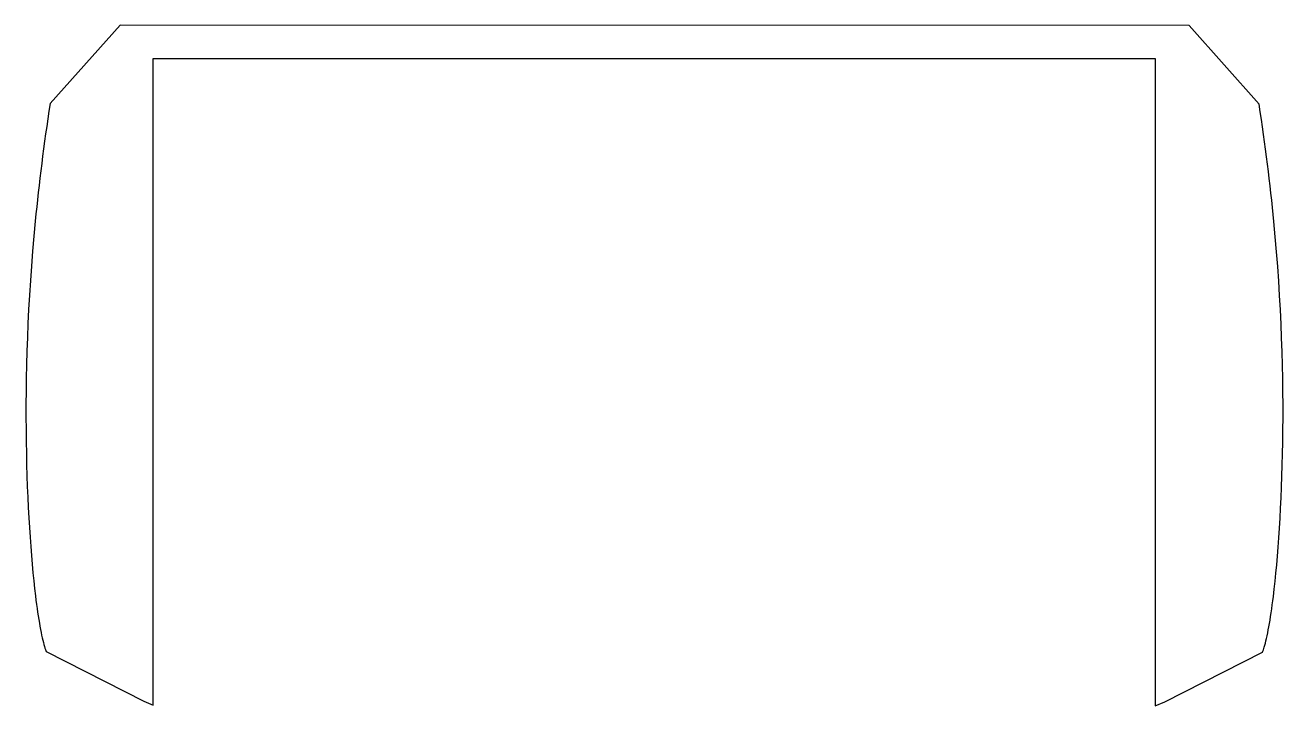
# Model space of a CAD drawing. Header units: millimetres. Extents: x -147 to 10, y -85 to 0.
import ezdxf

# ---------------------------------------------------------------- set-up
doc = ezdxf.new("R2010")
doc.units = ezdxf.units.MM
doc.layers.get('0').update_dxf_attribs({"linetype": 'CONTINUOUS'})

msp = doc.modelspace()

# ---------------------------------------------------------------- linework, layer by layer
for p, q in [((-135.45, -0.15), (-144.2, -9.97)), ((-1.62, -0.2), (-135.45, -0.15)), ((7.12, -10.04), (-1.62, -0.2)), ((-131.3, -85.28), (-131.3, -4.3)), ((-131.3, -4.3), (-129.8, -4.3)), ((-129.8, -4.3), (-5.9, -4.3)), ((-5.9, -4.3), (-5.9, -85.36)), ((-144.69, -78.57), (-132.49, -84.77)), ((-4.68, -84.84), (7.55, -78.64)), ((-132.49, -84.77), (-131.3, -85.28)), ((-5.9, -85.36), (-4.68, -84.84))]:
    msp.add_line(p, q)
for points, knots in [([(-144.2, -9.97), (-144.99, -15.06), (-145.6, -19.96), (-146.06, -24.67), (-147.05, -34.84), (-147.32, -44.15), (-147.2, -52.3), (-147.09, -60.07), (-146.62, -66.77), (-146.04, -71.6), (-145.69, -74.5), (-145.27, -76.73), (-144.91, -77.94), (-144.83, -78.2), (-144.75, -78.42), (-144.69, -78.57)], [-0.9942302, -0.9942302, -0.9942302, -0.9942302, -0.8559126, -0.8559126, -0.8559126, -0.5573979, -0.5573979, -0.5573979, -0.2730914, -0.2730914, -0.2730914, -0.1023522, -0.1023522, -0.1023522, -0.0642458, -0.0642458, -0.0642458, -0.0642458]), ([(7.55, -78.64), (7.61, -78.49), (7.69, -78.27), (7.77, -78), (8.14, -76.8), (8.55, -74.56), (8.91, -71.67), (9.49, -66.84), (9.96, -60.14), (10.09, -52.37), (10.21, -44.22), (9.95, -34.9), (8.97, -24.74), (8.51, -20.03), (7.9, -15.13), (7.12, -10.04)], [0.0642458, 0.0642458, 0.0642458, 0.0642458, 0.1023522, 0.1023522, 0.1023522, 0.2730914, 0.2730914, 0.2730914, 0.5573979, 0.5573979, 0.5573979, 0.8559126, 0.8559126, 0.8559126, 0.9942302, 0.9942302, 0.9942302, 0.9942302])]:
    msp.add_open_spline(points, degree=3, knots=knots)

doc.saveas('drawing.dxf')
